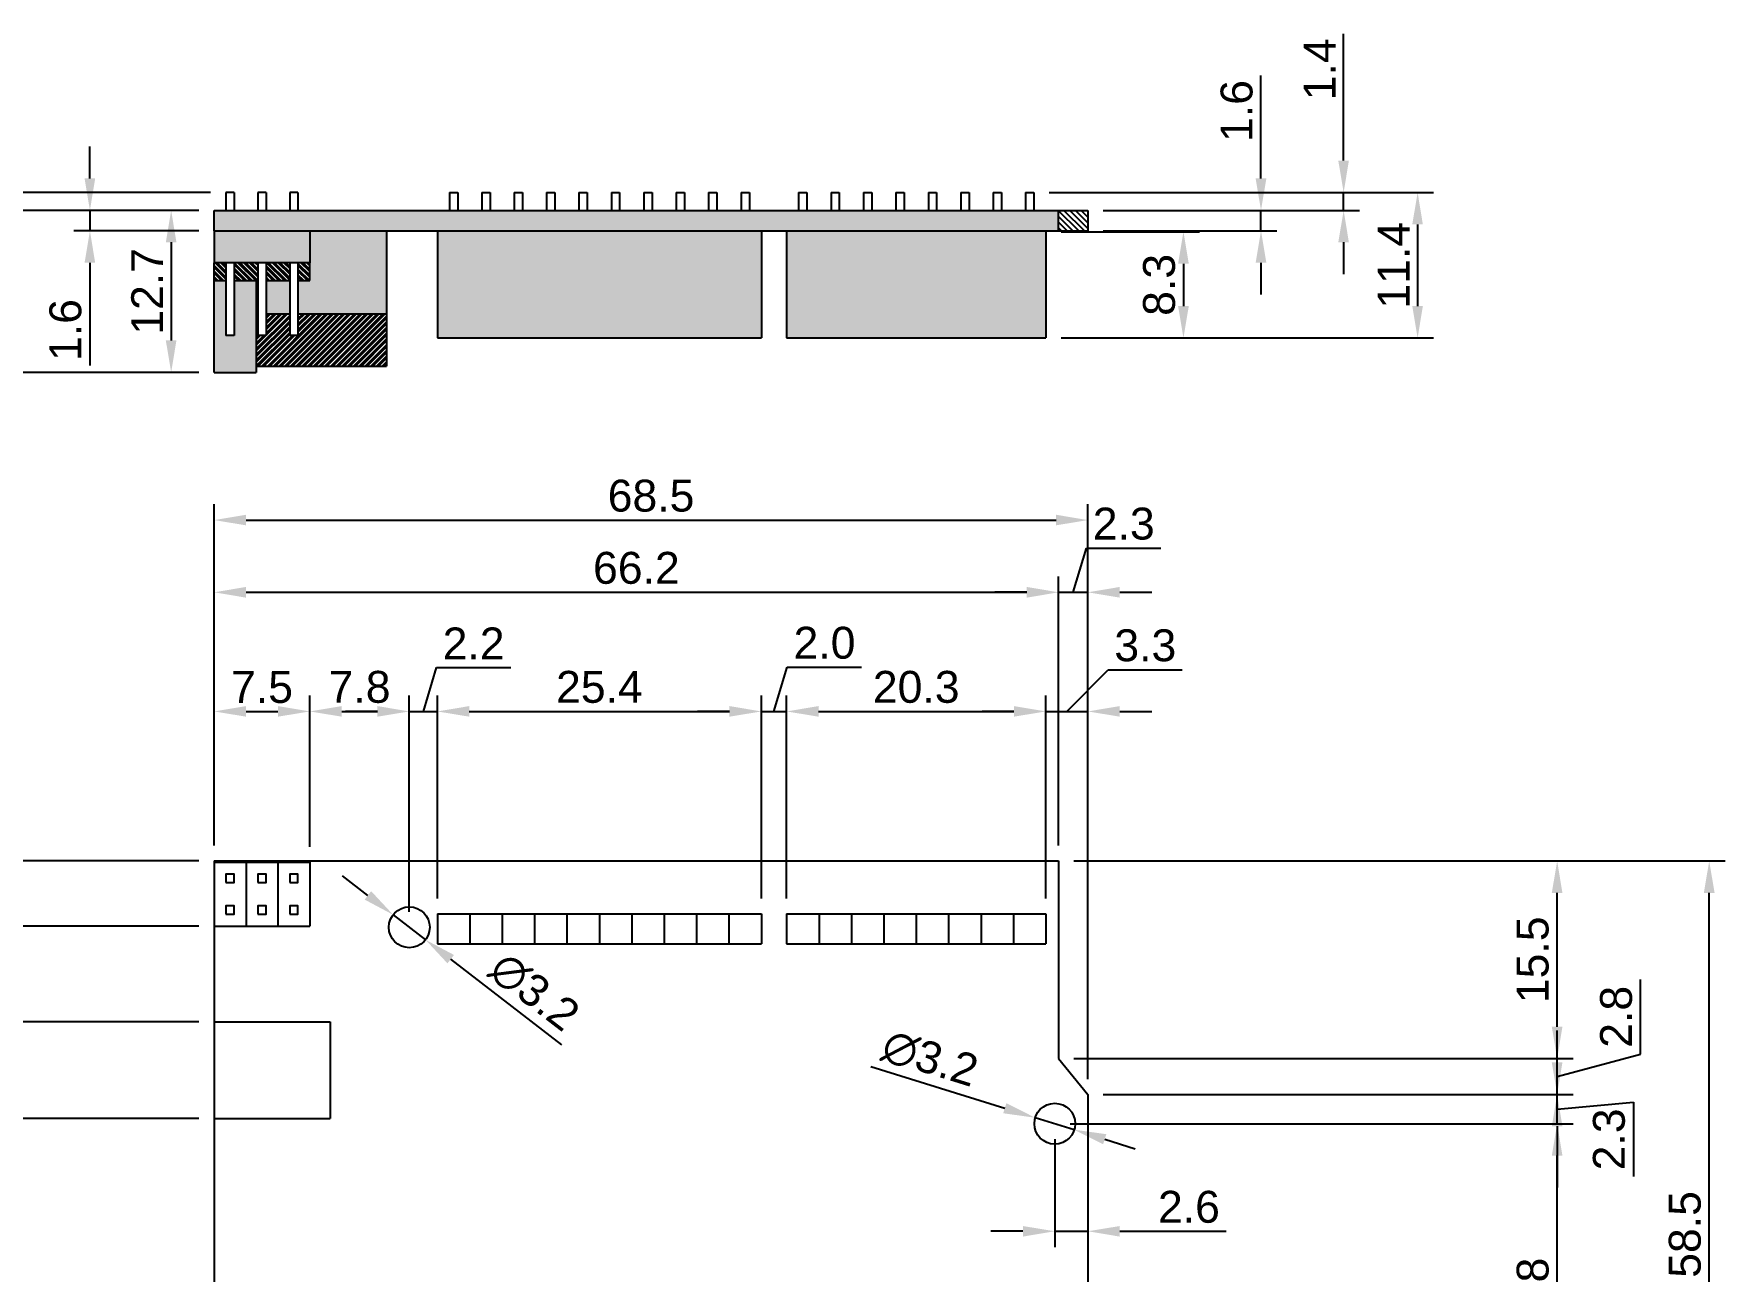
# Model space of a CAD drawing. Header units: millimetres. Extents: x 18 to 218, y 36 to 223.
# Drawn here: x 85.9 to 218.5, y 126.3 to 223.3 of the extents above; entities that cross this region are included whole.
import ezdxf

# ---------------------------------------------------------------- set-up
doc = ezdxf.new("R2010")
doc.units = ezdxf.units.MM
for name, color, linetype in [('board', 5, 'Continuous'), ('connectors', 4, 'Continuous'), ('dim', 252, 'Continuous'), ('headers', 251, 'Continuous'), ('mount_holes', 1, 'Continuous'), ('pins', 9, 'Continuous')]:
    doc.layers.add(name, color=color, linetype=linetype)
doc.styles.get("Standard").update_dxf_attribs({"font": 'arial.ttf'})
doc.dimstyles.new('ISO-25', dxfattribs={"dimtxt": 2.5, "dimasz": 2.5, "dimexe": 1.25, "dimexo": 1.2, "dimtad": 1, "dimdec": 1, "dimzin": 1, "dimdsep": 46, "dimtxsty": 'Standard', "dimcen": 2.5, "dimadec": 0, "dimazin": 0, "dimtfac": 1, "dimtdec": 1, "dimtmove": 0, "dimatfit": 3, "dimfxl": 1, "dimarcsym": 0})

# ---------------------------------------------------------------- blocks, each defined once
blk = doc.blocks.new('*D11')
at = {"layer": 'Defpoints', "color": 0}
for p in [(166.2, 158.5), (217.21, 158.5), (166.2, 100)]:
    blk.add_point(p, dxfattribs=at)
at = {"layer": 'dim', "color": 0, "lineweight": -2}
for p, q in [((167.4, 158.5), (218.46, 158.5)), ((217.21, 102.5), (217.21, 156)), ((167.4, 100), (218.46, 100))]:
    blk.add_line(p, q, dxfattribs=at)
at = {"layer": 'dim', "color": 0}
for points in [[(216.79, 156), (217.63, 156), (217.21, 158.5)], [(216.79, 102.5), (217.63, 102.5), (217.21, 100)]]:
    blk.add_solid(points, dxfattribs=at)
at = {"layer": 'dim', "color": 0, "insert": (215.31, 129.22), "char_height": 2.5, "attachment_point": 5, "rotation": 90}
blk.add_mtext('58.5', dxfattribs=at)
blk = doc.blocks.new('*D15')
at = {"layer": 'Defpoints', "color": 0}
for p in [(165.9, 137.9), (205.29, 137.9), (165.9, 110.1)]:
    blk.add_point(p, dxfattribs=at)
at = {"layer": 'dim', "color": 0, "lineweight": -2}
for p, q in [((167.1, 137.9), (206.54, 137.9)), ((205.29, 112.6), (205.29, 135.4)), ((167.1, 110.1), (206.54, 110.1))]:
    blk.add_line(p, q, dxfattribs=at)
at = {"layer": 'dim', "color": 0}
for points in [[(204.87, 135.4), (205.7, 135.4), (205.29, 137.9)], [(204.87, 112.6), (205.7, 112.6), (205.29, 110.1)]]:
    blk.add_solid(points, dxfattribs=at)
at = {"layer": 'dim', "color": 0, "insert": (203.38, 124), "char_height": 2.5, "attachment_point": 5, "rotation": 90}
blk.add_mtext('27.8', dxfattribs=at)
blk = doc.blocks.new('*D16')
at = {"layer": 'Defpoints', "color": 0}
for p in [(168.5, 140.2), (205.29, 140.2), (165.9, 137.9)]:
    blk.add_point(p, dxfattribs=at)
at = {"layer": 'dim', "color": 0, "lineweight": -2}
for p, q in [((205.29, 142.7), (205.29, 145.2)), ((169.7, 140.2), (206.54, 140.2)), ((205.29, 137.9), (205.29, 140.2)), ((205.29, 137.9), (205.29, 140.2)), ((205.29, 139.05), (211.27, 139.59)), ((211.27, 139.59), (211.27, 133.75)), ((167.1, 137.9), (206.54, 137.9)), ((205.29, 135.4), (205.29, 132.9))]:
    blk.add_line(p, q, dxfattribs=at)
at = {"layer": 'dim', "color": 0}
for points in [[(204.87, 142.7), (205.7, 142.7), (205.29, 140.2)], [(204.87, 135.4), (205.7, 135.4), (205.29, 137.9)]]:
    blk.add_solid(points, dxfattribs=at)
at = {"layer": 'dim', "color": 0, "insert": (209.36, 136.67), "char_height": 2.5, "attachment_point": 5, "rotation": 90}
blk.add_mtext('2.3', dxfattribs=at)
blk = doc.blocks.new('*D17')
at = {"layer": 'Defpoints', "color": 0}
for p in [(166.2, 143), (205.29, 143), (168.5, 140.2)]:
    blk.add_point(p, dxfattribs=at)
at = {"layer": 'dim', "color": 0, "lineweight": -2}
for p, q in [((211.82, 143.35), (211.82, 149.2)), ((205.29, 145.5), (205.29, 148)), ((205.29, 141.6), (211.82, 143.35)), ((167.4, 143), (206.54, 143)), ((205.29, 140.2), (205.29, 143)), ((205.29, 140.2), (205.29, 143)), ((169.7, 140.2), (206.54, 140.2)), ((205.29, 137.7), (205.29, 135.2))]:
    blk.add_line(p, q, dxfattribs=at)
at = {"layer": 'dim', "color": 0}
for points in [[(204.87, 145.5), (205.7, 145.5), (205.29, 143)], [(204.87, 137.7), (205.7, 137.7), (205.29, 140.2)]]:
    blk.add_solid(points, dxfattribs=at)
at = {"layer": 'dim', "color": 0, "insert": (209.92, 146.28), "char_height": 2.5, "attachment_point": 5, "rotation": 90}
blk.add_mtext('2.8', dxfattribs=at)
blk = doc.blocks.new('*D18')
at = {"layer": 'Defpoints', "color": 0}
for p in [(166.2, 158.5), (205.29, 158.5), (166.2, 143)]:
    blk.add_point(p, dxfattribs=at)
at = {"layer": 'dim', "color": 0, "lineweight": -2}
for p, q in [((167.4, 158.5), (206.54, 158.5)), ((205.29, 145.5), (205.29, 156)), ((167.4, 143), (206.54, 143))]:
    blk.add_line(p, q, dxfattribs=at)
at = {"layer": 'dim', "color": 0}
for points in [[(204.87, 156), (205.7, 156), (205.29, 158.5)], [(204.87, 145.5), (205.7, 145.5), (205.29, 143)]]:
    blk.add_solid(points, dxfattribs=at)
at = {"layer": 'dim', "color": 0, "insert": (203.38, 150.75), "char_height": 2.5, "attachment_point": 5, "rotation": 90}
blk.add_mtext('15.5', dxfattribs=at)
blk = doc.blocks.new('*D19')
at = {"layer": 'Defpoints', "color": 0}
for p in [(165.9, 137.9), (168.5, 137.9), (168.5, 129.47)]:
    blk.add_point(p, dxfattribs=at)
at = {"layer": 'dim', "color": 0, "lineweight": -2}
for p, q in [((165.9, 136.7), (165.9, 128.22)), ((168.5, 136.7), (168.5, 128.22)), ((163.4, 129.47), (160.9, 129.47)), ((165.9, 129.47), (168.5, 129.47)), ((171, 129.47), (179.34, 129.47))]:
    blk.add_line(p, q, dxfattribs=at)
at = {"layer": 'dim', "color": 0}
for points in [[(163.4, 129.88), (163.4, 129.05), (165.9, 129.47)], [(171, 129.88), (171, 129.05), (168.5, 129.47)]]:
    blk.add_solid(points, dxfattribs=at)
at = {"layer": 'dim', "color": 0, "insert": (176.42, 131.37), "char_height": 2.5, "attachment_point": 5}
blk.add_mtext('2.6', dxfattribs=at)
blk = doc.blocks.new('*D20')
at = {"layer": 'Defpoints', "color": 0}
for p in [(164.37, 138.37), (167.43, 137.43)]:
    blk.add_point(p, dxfattribs=at)
at = {"layer": 'dim', "color": 0, "lineweight": -2}
for p, q in [((151.48, 142.38), (161.98, 139.12)), ((167.43, 137.43), (164.37, 138.37)), ((169.82, 136.68), (172.2, 135.94))]:
    blk.add_line(p, q, dxfattribs=at)
at = {"layer": 'dim', "color": 0}
for points in [[(162.11, 139.51), (161.86, 138.72), (164.37, 138.37)], [(169.94, 137.08), (169.69, 136.29), (167.43, 137.43)]]:
    blk.add_solid(points, dxfattribs=at)
at = {"layer": 'dim', "color": 0, "insert": (156.12, 143), "char_height": 2.5, "attachment_point": 5, "rotation": 342.7464}
blk.add_mtext('∅3.2', dxfattribs=at)
blk = doc.blocks.new('*D22')
at = {"layer": 'Defpoints', "color": 0}
for p in [(114.03, 154.28), (116.57, 152.32)]:
    blk.add_point(p, dxfattribs=at)
at = {"layer": 'dim', "color": 0, "lineweight": -2}
for p, q in [((112.05, 155.8), (110.07, 157.33)), ((114.03, 154.28), (116.57, 152.32)), ((127.26, 144.09), (118.55, 150.8))]:
    blk.add_line(p, q, dxfattribs=at)
at = {"layer": 'dim', "color": 0}
for points in [[(112.31, 156.13), (111.8, 155.47), (114.03, 154.28)], [(118.8, 151.13), (118.29, 150.47), (116.57, 152.32)]]:
    blk.add_solid(points, dxfattribs=at)
at = {"layer": 'dim', "color": 0, "insert": (125.1, 148.24), "char_height": 2.5, "attachment_point": 5, "rotation": 322.3913}
blk.add_mtext('∅3.2', dxfattribs=at)
blk = doc.blocks.new('*D23')
at = {"layer": 'Defpoints', "color": 0}
for p in [(168.5, 185.22), (100, 158.5), (168.5, 140.2)]:
    blk.add_point(p, dxfattribs=at)
at = {"layer": 'dim', "color": 0, "lineweight": -2}
for p, q in [((100, 159.7), (100, 186.47)), ((168.5, 141.4), (168.5, 186.47)), ((102.5, 185.22), (166, 185.22))]:
    blk.add_line(p, q, dxfattribs=at)
at = {"layer": 'dim', "color": 0}
for points in [[(102.5, 185.64), (102.5, 184.81), (100, 185.22)], [(166, 185.64), (166, 184.81), (168.5, 185.22)]]:
    blk.add_solid(points, dxfattribs=at)
at = {"layer": 'dim', "color": 0, "insert": (134.25, 187.12), "char_height": 2.5, "attachment_point": 5}
blk.add_mtext('68.5', dxfattribs=at)
blk = doc.blocks.new('*D24')
at = {"layer": 'Defpoints', "color": 0}
for p in [(166.2, 179.56), (100, 158.5), (166.2, 158.5)]:
    blk.add_point(p, dxfattribs=at)
at = {"layer": 'dim', "color": 0, "lineweight": -2}
for p, q in [((100, 159.7), (100, 180.81)), ((166.2, 159.7), (166.2, 180.81)), ((102.5, 179.56), (163.7, 179.56))]:
    blk.add_line(p, q, dxfattribs=at)
at = {"layer": 'dim', "color": 0}
for points in [[(102.5, 179.98), (102.5, 179.14), (100, 179.56)], [(163.7, 179.98), (163.7, 179.14), (166.2, 179.56)]]:
    blk.add_solid(points, dxfattribs=at)
at = {"layer": 'dim', "color": 0, "insert": (133.1, 181.46), "char_height": 2.5, "attachment_point": 5}
blk.add_mtext('66.2', dxfattribs=at)
blk = doc.blocks.new('*D25')
at = {"layer": 'Defpoints', "color": 0}
for p in [(168.5, 179.56), (166.2, 158.5), (168.5, 140.2)]:
    blk.add_point(p, dxfattribs=at)
at = {"layer": 'dim', "color": 0, "lineweight": -2}
for p, q in [((167.35, 179.56), (168.39, 183.02)), ((168.39, 183.02), (174.23, 183.02)), ((166.2, 159.7), (166.2, 180.81)), ((168.5, 141.4), (168.5, 180.81)), ((163.7, 179.56), (161.2, 179.56)), ((166.2, 179.56), (168.5, 179.56)), ((166.2, 179.56), (168.5, 179.56)), ((171, 179.56), (173.5, 179.56))]:
    blk.add_line(p, q, dxfattribs=at)
at = {"layer": 'dim', "color": 0}
for points in [[(163.7, 179.98), (163.7, 179.14), (166.2, 179.56)], [(171, 179.98), (171, 179.14), (168.5, 179.56)]]:
    blk.add_solid(points, dxfattribs=at)
at = {"layer": 'dim', "color": 0, "insert": (171.31, 184.93), "char_height": 2.5, "attachment_point": 5}
blk.add_mtext('2.3', dxfattribs=at)
blk = doc.blocks.new('*D26')
at = {"layer": 'Defpoints', "color": 0}
for p in [(107.5, 170.22), (100, 158.5), (107.5, 158.4)]:
    blk.add_point(p, dxfattribs=at)
at = {"layer": 'dim', "color": 0, "lineweight": -2}
for p, q in [((100, 159.7), (100, 171.47)), ((107.5, 159.6), (107.5, 171.47)), ((102.5, 170.22), (105, 170.22))]:
    blk.add_line(p, q, dxfattribs=at)
at = {"layer": 'dim', "color": 0}
for points in [[(102.5, 170.64), (102.5, 169.81), (100, 170.22)], [(105, 170.64), (105, 169.81), (107.5, 170.22)]]:
    blk.add_solid(points, dxfattribs=at)
at = {"layer": 'dim', "color": 0, "insert": (103.75, 172.12), "char_height": 2.5, "attachment_point": 5}
blk.add_mtext('7.5', dxfattribs=at)
blk = doc.blocks.new('*D27')
at = {"layer": 'Defpoints', "color": 0}
for p in [(115.3, 170.22), (107.5, 158.4), (115.3, 153.3)]:
    blk.add_point(p, dxfattribs=at)
at = {"layer": 'dim', "color": 0, "lineweight": -2}
for p, q in [((107.5, 159.6), (107.5, 171.47)), ((115.3, 154.5), (115.3, 171.47)), ((110, 170.22), (112.8, 170.22))]:
    blk.add_line(p, q, dxfattribs=at)
at = {"layer": 'dim', "color": 0}
for points in [[(110, 170.64), (110, 169.81), (107.5, 170.22)], [(112.8, 170.64), (112.8, 169.81), (115.3, 170.22)]]:
    blk.add_solid(points, dxfattribs=at)
at = {"layer": 'dim', "color": 0, "insert": (111.4, 172.13), "char_height": 2.5, "attachment_point": 5}
blk.add_mtext('7.8', dxfattribs=at)
blk = doc.blocks.new('*D28')
at = {"layer": 'Defpoints', "color": 0}
for p in [(117.5, 170.22), (117.5, 154.35), (115.3, 153.3)]:
    blk.add_point(p, dxfattribs=at)
at = {"layer": 'dim', "color": 0, "lineweight": -2}
for p, q in [((116.4, 170.22), (117.43, 173.67)), ((117.43, 173.67), (123.25, 173.67)), ((115.3, 154.5), (115.3, 171.47)), ((117.5, 155.55), (117.5, 171.47)), ((112.8, 170.22), (110.3, 170.22)), ((115.3, 170.22), (117.5, 170.22)), ((115.3, 170.22), (117.5, 170.22)), ((120, 170.22), (122.5, 170.22))]:
    blk.add_line(p, q, dxfattribs=at)
at = {"layer": 'dim', "color": 0}
for points in [[(112.8, 170.64), (112.8, 169.81), (115.3, 170.22)], [(120, 170.64), (120, 169.81), (117.5, 170.22)]]:
    blk.add_solid(points, dxfattribs=at)
at = {"layer": 'dim', "color": 0, "insert": (120.34, 175.55), "char_height": 2.5, "attachment_point": 5}
blk.add_mtext('2.2', dxfattribs=at)
blk = doc.blocks.new('*D29')
at = {"layer": 'Defpoints', "color": 0}
for p in [(142.9, 170.22), (117.5, 154.35), (142.9, 154.35)]:
    blk.add_point(p, dxfattribs=at)
at = {"layer": 'dim', "color": 0, "lineweight": -2}
for p, q in [((117.5, 155.55), (117.5, 171.47)), ((142.9, 155.55), (142.9, 171.47)), ((120, 170.22), (140.4, 170.22))]:
    blk.add_line(p, q, dxfattribs=at)
at = {"layer": 'dim', "color": 0}
for points in [[(120, 170.64), (120, 169.81), (117.5, 170.22)], [(140.4, 170.64), (140.4, 169.81), (142.9, 170.22)]]:
    blk.add_solid(points, dxfattribs=at)
at = {"layer": 'dim', "color": 0, "insert": (130.2, 172.13), "char_height": 2.5, "attachment_point": 5}
blk.add_mtext('25.4', dxfattribs=at)
blk = doc.blocks.new('*D30')
at = {"layer": 'Defpoints', "color": 0}
for p in [(144.88, 170.22), (142.9, 154.35), (144.88, 154.35)]:
    blk.add_point(p, dxfattribs=at)
at = {"layer": 'dim', "color": 0, "lineweight": -2}
for p, q in [((143.89, 170.22), (144.93, 173.69)), ((144.93, 173.69), (150.76, 173.69)), ((142.9, 155.55), (142.9, 171.47)), ((144.88, 155.55), (144.88, 171.47)), ((140.4, 170.22), (137.9, 170.22)), ((142.9, 170.22), (144.88, 170.22)), ((142.9, 170.22), (144.88, 170.22)), ((147.38, 170.22), (149.88, 170.22))]:
    blk.add_line(p, q, dxfattribs=at)
at = {"layer": 'dim', "color": 0}
for points in [[(140.4, 170.64), (140.4, 169.81), (142.9, 170.22)], [(147.38, 170.64), (147.38, 169.81), (144.88, 170.22)]]:
    blk.add_solid(points, dxfattribs=at)
at = {"layer": 'dim', "color": 0, "insert": (147.85, 175.59), "char_height": 2.5, "attachment_point": 5}
blk.add_mtext('2.0', dxfattribs=at)
blk = doc.blocks.new('*D31')
at = {"layer": 'Defpoints', "color": 0}
for p in [(165.2, 170.22), (144.88, 154.35), (165.2, 154.35)]:
    blk.add_point(p, dxfattribs=at)
at = {"layer": 'dim', "color": 0, "lineweight": -2}
for p, q in [((144.88, 155.55), (144.88, 171.47)), ((165.2, 155.55), (165.2, 171.47)), ((147.38, 170.22), (162.7, 170.22))]:
    blk.add_line(p, q, dxfattribs=at)
at = {"layer": 'dim', "color": 0}
for points in [[(147.38, 170.64), (147.38, 169.81), (144.88, 170.22)], [(162.7, 170.64), (162.7, 169.81), (165.2, 170.22)]]:
    blk.add_solid(points, dxfattribs=at)
at = {"layer": 'dim', "color": 0, "insert": (155.04, 172.13), "char_height": 2.5, "attachment_point": 5}
blk.add_mtext('20.3', dxfattribs=at)
blk = doc.blocks.new('*D32')
at = {"layer": 'Defpoints', "color": 0}
for p in [(168.5, 170.22), (165.2, 154.35), (168.5, 140.2)]:
    blk.add_point(p, dxfattribs=at)
at = {"layer": 'dim', "color": 0, "lineweight": -2}
for p, q in [((166.85, 170.22), (170.1, 173.49)), ((170.1, 173.49), (175.9, 173.49)), ((165.2, 155.55), (165.2, 171.47)), ((168.5, 141.4), (168.5, 171.47)), ((162.7, 170.22), (160.2, 170.22)), ((165.2, 170.22), (168.5, 170.22)), ((165.2, 170.22), (168.5, 170.22)), ((171, 170.22), (173.5, 170.22))]:
    blk.add_line(p, q, dxfattribs=at)
at = {"layer": 'dim', "color": 0}
for points in [[(162.7, 170.64), (162.7, 169.81), (165.2, 170.22)], [(171, 170.64), (171, 169.81), (168.5, 170.22)]]:
    blk.add_solid(points, dxfattribs=at)
at = {"layer": 'dim', "color": 0, "insert": (173, 175.39), "char_height": 2.5, "attachment_point": 5}
blk.add_mtext('3.3', dxfattribs=at)
blk = doc.blocks.new('*D42')
at = {"layer": 'Defpoints', "color": 0}
for p in [(100, 158.5), (71.96, 100), (100, 100)]:
    blk.add_point(p, dxfattribs=at)
at = {"layer": 'dim', "color": 0, "lineweight": -2}
for p, q in [((98.8, 158.5), (70.71, 158.5)), ((71.96, 156), (71.96, 102.5)), ((98.8, 100), (70.71, 100))]:
    blk.add_line(p, q, dxfattribs=at)
at = {"layer": 'dim', "color": 0}
for points in [[(71.54, 156), (72.37, 156), (71.96, 158.5)], [(71.54, 102.5), (72.37, 102.5), (71.96, 100)]]:
    blk.add_solid(points, dxfattribs=at)
at = {"layer": 'dim', "color": 0, "insert": (70.05, 129.25), "char_height": 2.5, "attachment_point": 5, "rotation": 90}
blk.add_mtext('58.5', dxfattribs=at)
blk = doc.blocks.new('*D45')
at = {"layer": 'Defpoints', "color": 0}
for p in [(84.02, 138.3), (100, 138.3), (100, 113.7)]:
    blk.add_point(p, dxfattribs=at)
at = {"layer": 'dim', "color": 0, "lineweight": -2}
for p, q in [((98.8, 138.3), (82.77, 138.3)), ((84.02, 116.2), (84.02, 135.8)), ((98.8, 113.7), (82.77, 113.7))]:
    blk.add_line(p, q, dxfattribs=at)
at = {"layer": 'dim', "color": 0}
for points in [[(83.6, 135.8), (84.43, 135.8), (84.02, 138.3)], [(83.6, 116.2), (84.43, 116.2), (84.02, 113.7)]]:
    blk.add_solid(points, dxfattribs=at)
at = {"layer": 'dim', "color": 0, "insert": (82.12, 126), "char_height": 2.5, "attachment_point": 5, "rotation": 90}
blk.add_mtext('24.6', dxfattribs=at)
blk = doc.blocks.new('*D46')
at = {"layer": 'Defpoints', "color": 0}
for p in [(84.02, 145.9), (100, 145.9), (100, 138.3)]:
    blk.add_point(p, dxfattribs=at)
at = {"layer": 'dim', "color": 0, "lineweight": -2}
for p, q in [((98.8, 145.9), (82.77, 145.9)), ((84.02, 140.8), (84.02, 143.4)), ((98.8, 138.3), (82.77, 138.3))]:
    blk.add_line(p, q, dxfattribs=at)
at = {"layer": 'dim', "color": 0}
for points in [[(83.6, 143.4), (84.43, 143.4), (84.02, 145.9)], [(83.6, 140.8), (84.43, 140.8), (84.02, 138.3)]]:
    blk.add_solid(points, dxfattribs=at)
at = {"layer": 'dim', "color": 0, "insert": (82.12, 142.1), "char_height": 2.5, "attachment_point": 5, "rotation": 90}
blk.add_mtext('7.6', dxfattribs=at)
blk = doc.blocks.new('*D47')
at = {"layer": 'Defpoints', "color": 0}
for p in [(84.02, 153.4), (100, 153.4), (100, 145.9)]:
    blk.add_point(p, dxfattribs=at)
at = {"layer": 'dim', "color": 0, "lineweight": -2}
for p, q in [((98.8, 153.4), (82.77, 153.4)), ((84.02, 148.4), (84.02, 150.9)), ((98.8, 145.9), (82.77, 145.9))]:
    blk.add_line(p, q, dxfattribs=at)
at = {"layer": 'dim', "color": 0}
for points in [[(83.6, 150.9), (84.43, 150.9), (84.02, 153.4)], [(83.6, 148.4), (84.43, 148.4), (84.02, 145.9)]]:
    blk.add_solid(points, dxfattribs=at)
at = {"layer": 'dim', "color": 0, "insert": (82.12, 149.65), "char_height": 2.5, "attachment_point": 5, "rotation": 90}
blk.add_mtext('7.5', dxfattribs=at)
blk = doc.blocks.new('*D48')
at = {"layer": 'Defpoints', "color": 0}
for p in [(84.02, 158.5), (100, 158.5), (100, 153.4)]:
    blk.add_point(p, dxfattribs=at)
at = {"layer": 'dim', "color": 0, "lineweight": -2}
for p, q in [((80.5, 160.53), (80.5, 165.85)), ((84.02, 161), (84.02, 163.5)), ((84.02, 155.95), (80.5, 160.53)), ((98.8, 158.5), (82.77, 158.5)), ((84.02, 153.4), (84.02, 158.5)), ((84.02, 153.4), (84.02, 158.5)), ((98.8, 153.4), (82.77, 153.4)), ((84.02, 150.9), (84.02, 148.4))]:
    blk.add_line(p, q, dxfattribs=at)
at = {"layer": 'dim', "color": 0}
for points in [[(83.6, 161), (84.43, 161), (84.02, 158.5)], [(83.6, 150.9), (84.43, 150.9), (84.02, 153.4)]]:
    blk.add_solid(points, dxfattribs=at)
at = {"layer": 'dim', "color": 0, "insert": (78.6, 163.19), "char_height": 2.5, "attachment_point": 5, "rotation": 90}
blk.add_mtext('5.1', dxfattribs=at)
blk = doc.blocks.new('*D49')
at = {"layer": 'Defpoints', "color": 0}
for p in [(100.92, 210.9), (78.16, 196.8), (100, 196.8)]:
    blk.add_point(p, dxfattribs=at)
at = {"layer": 'dim', "color": 0, "lineweight": -2}
for p, q in [((99.72, 210.9), (76.91, 210.9)), ((78.16, 208.4), (78.16, 199.3)), ((98.8, 196.8), (76.91, 196.8))]:
    blk.add_line(p, q, dxfattribs=at)
at = {"layer": 'dim', "color": 0}
for points in [[(77.74, 208.4), (78.58, 208.4), (78.16, 210.9)], [(77.74, 199.3), (78.58, 199.3), (78.16, 196.8)]]:
    blk.add_solid(points, dxfattribs=at)
at = {"layer": 'dim', "color": 0, "insert": (76.28, 203.85), "char_height": 2.5, "attachment_point": 5, "rotation": 90}
blk.add_mtext('14.1', dxfattribs=at)
blk = doc.blocks.new('*D50')
at = {"layer": 'Defpoints', "color": 0}
for p in [(164.25, 210.9), (165.2, 199.5), (194.35, 199.5)]:
    blk.add_point(p, dxfattribs=at)
at = {"layer": 'dim', "color": 0, "lineweight": -2}
for p, q in [((165.46, 210.9), (195.6, 210.9)), ((194.35, 208.4), (194.35, 202)), ((166.4, 199.5), (195.6, 199.5))]:
    blk.add_line(p, q, dxfattribs=at)
at = {"layer": 'dim', "color": 0}
for points in [[(193.93, 208.4), (194.76, 208.4), (194.35, 210.9)], [(193.93, 202), (194.76, 202), (194.35, 199.5)]]:
    blk.add_solid(points, dxfattribs=at)
at = {"layer": 'dim', "color": 0, "insert": (192.47, 205.2), "char_height": 2.5, "attachment_point": 5, "rotation": 90}
blk.add_mtext('11.4', dxfattribs=at)
blk = doc.blocks.new('*D51')
at = {"layer": 'Defpoints', "color": 0}
for p in [(164.25, 210.9), (168.5, 209.5), (188.55, 209.5)]:
    blk.add_point(p, dxfattribs=at)
at = {"layer": 'dim', "color": 0, "lineweight": -2}
for p, q in [((188.55, 213.4), (188.55, 223.34)), ((165.46, 210.9), (189.8, 210.9)), ((188.55, 209.5), (188.55, 210.9)), ((169.7, 209.5), (189.8, 209.5)), ((188.55, 207), (188.55, 204.5))]:
    blk.add_line(p, q, dxfattribs=at)
at = {"layer": 'dim', "color": 0}
for points in [[(188.13, 213.4), (188.96, 213.4), (188.55, 210.9)], [(188.13, 207), (188.96, 207), (188.55, 209.5)]]:
    blk.add_solid(points, dxfattribs=at)
at = {"layer": 'dim', "color": 0, "insert": (186.67, 220.56), "char_height": 2.5, "attachment_point": 5, "rotation": 90}
blk.add_mtext('1.4', dxfattribs=at)
blk = doc.blocks.new('*D52')
at = {"layer": 'Defpoints', "color": 0}
for p in [(168.5, 209.5), (168.5, 207.9), (182.07, 207.9)]:
    blk.add_point(p, dxfattribs=at)
at = {"layer": 'dim', "color": 0, "lineweight": -2}
for p, q in [((182.07, 212), (182.07, 220.07)), ((169.7, 209.5), (183.32, 209.5)), ((182.07, 207.9), (182.07, 209.5)), ((169.7, 207.9), (183.32, 207.9)), ((182.07, 205.4), (182.07, 202.9))]:
    blk.add_line(p, q, dxfattribs=at)
at = {"layer": 'dim', "color": 0}
for points in [[(181.65, 212), (182.49, 212), (182.07, 209.5)], [(181.65, 205.4), (182.49, 205.4), (182.07, 207.9)]]:
    blk.add_solid(points, dxfattribs=at)
at = {"layer": 'dim', "color": 0, "insert": (180.17, 217.29), "char_height": 2.5, "attachment_point": 5, "rotation": 90}
blk.add_mtext('1.6', dxfattribs=at)
blk = doc.blocks.new('*D53')
at = {"layer": 'Defpoints', "color": 0}
for p in [(165.2, 207.82), (165.2, 199.5), (175.99, 199.5)]:
    blk.add_point(p, dxfattribs=at)
at = {"layer": 'dim', "color": 0, "lineweight": -2}
for p, q in [((166.4, 207.82), (177.24, 207.82)), ((175.99, 205.32), (175.99, 202)), ((166.4, 199.5), (177.24, 199.5))]:
    blk.add_line(p, q, dxfattribs=at)
at = {"layer": 'dim', "color": 0}
for points in [[(175.57, 205.32), (176.41, 205.32), (175.99, 207.82)], [(175.57, 202), (176.41, 202), (175.99, 199.5)]]:
    blk.add_solid(points, dxfattribs=at)
at = {"layer": 'dim', "color": 0, "insert": (174.09, 203.66), "char_height": 2.5, "attachment_point": 5, "rotation": 90}
blk.add_mtext('8.3', dxfattribs=at)
blk = doc.blocks.new('*D54')
at = {"layer": 'Defpoints', "color": 0}
for p in [(100.92, 210.9), (84.21, 209.5), (100, 209.5)]:
    blk.add_point(p, dxfattribs=at)
at = {"layer": 'dim', "color": 0, "lineweight": -2}
for p, q in [((84.21, 213.4), (84.21, 215.9)), ((99.72, 210.9), (82.96, 210.9)), ((84.21, 210.9), (84.21, 209.5)), ((98.8, 209.5), (82.96, 209.5)), ((84.21, 207), (84.21, 198.95))]:
    blk.add_line(p, q, dxfattribs=at)
at = {"layer": 'dim', "color": 0}
for points in [[(83.79, 213.4), (84.62, 213.4), (84.21, 210.9)], [(83.79, 207), (84.62, 207), (84.21, 209.5)]]:
    blk.add_solid(points, dxfattribs=at)
at = {"layer": 'dim', "color": 0, "insert": (82.33, 201.73), "char_height": 2.5, "attachment_point": 5, "rotation": 90}
blk.add_mtext('1.4', dxfattribs=at)
blk = doc.blocks.new('*D55')
at = {"layer": 'Defpoints', "color": 0}
for p in [(100, 209.5), (90.26, 207.9), (100, 207.9)]:
    blk.add_point(p, dxfattribs=at)
at = {"layer": 'dim', "color": 0, "lineweight": -2}
for p, q in [((90.26, 212), (90.26, 214.5)), ((98.8, 209.5), (89.01, 209.5)), ((90.26, 209.5), (90.26, 207.9)), ((98.8, 207.9), (89.01, 207.9)), ((90.26, 205.4), (90.26, 197.34))]:
    blk.add_line(p, q, dxfattribs=at)
at = {"layer": 'dim', "color": 0}
for points in [[(89.84, 212), (90.67, 212), (90.26, 209.5)], [(89.84, 205.4), (90.67, 205.4), (90.26, 207.9)]]:
    blk.add_solid(points, dxfattribs=at)
at = {"layer": 'dim', "color": 0, "insert": (88.35, 200.12), "char_height": 2.5, "attachment_point": 5, "rotation": 90}
blk.add_mtext('1.6', dxfattribs=at)
blk = doc.blocks.new('*D56')
at = {"layer": 'Defpoints', "color": 0}
for p in [(100, 209.5), (96.63, 196.8), (100, 196.8)]:
    blk.add_point(p, dxfattribs=at)
at = {"layer": 'dim', "color": 0, "lineweight": -2}
for p, q in [((98.8, 209.5), (95.38, 209.5)), ((96.63, 207), (96.63, 199.3)), ((98.8, 196.8), (95.38, 196.8))]:
    blk.add_line(p, q, dxfattribs=at)
at = {"layer": 'dim', "color": 0}
for points in [[(96.21, 207), (97.04, 207), (96.63, 209.5)], [(96.21, 199.3), (97.04, 199.3), (96.63, 196.8)]]:
    blk.add_solid(points, dxfattribs=at)
at = {"layer": 'dim', "color": 0, "insert": (94.75, 203.15), "char_height": 2.5, "attachment_point": 5, "rotation": 90}
blk.add_mtext('12.7', dxfattribs=at)

msp = doc.modelspace()

# ---------------------------------------------------------------- hatches: boundary and pattern name
at = {"layer": 'board'}
msp.add_hatch(color=256, dxfattribs=at).paths.add_polyline_path([(166.2, 207.9), (166.2, 209.5), (100, 209.5), (100, 207.9)])
h = msp.add_hatch(dxfattribs=at)
h.set_pattern_fill('ANSI31', color=256, scale=0.1, style=0)
h.set_pattern_definition([(315, (0, 408.00458), (-0.2245064, -0.2245064), [])])
h.paths.add_polyline_path([(166.2, 209.5), (166.2, 207.9), (168.5, 207.9), (168.5, 209.5)])
at = {"layer": 'connectors'}
h = msp.add_hatch(color=256, dxfattribs=at)
h.paths.add_polyline_path([(103.42, 201.4), (103.3, 201.4), (103.3, 204), (103.42, 204)])
h.paths.add_polyline_path([(105.92, 201.4), (104.07, 201.4), (104.07, 204), (105.92, 204)])
h.paths.add_polyline_path([(113.5, 201.4), (106.57, 201.4), (106.57, 204), (107.5, 204), (107.5, 205.4), (107.5, 207.9), (113.5, 207.9)])
h = msp.add_hatch(dxfattribs=at)
h.set_pattern_fill('STEEL', color=256, scale=0.1, style=0)
h.set_pattern_definition([(315, (0, 408.00458), (-0.2245064, -0.2245064), []), (315, (0, 407.84583), (-0.2245064, -0.2245064), [])])
h.paths.add_polyline_path([(100.92, 205.4), (100, 205.4), (100, 204), (100.92, 204)])
h.paths.add_polyline_path([(101.57, 205.4), (101.57, 204), (103.42, 204), (103.42, 205.4)])
h.paths.add_polyline_path([(104.07, 205.4), (104.07, 204), (105.92, 204), (105.92, 205.4)])
h.paths.add_polyline_path([(107.5, 205.4), (106.57, 205.4), (106.57, 204), (107.5, 204)])
msp.add_hatch(color=256, dxfattribs=at).paths.add_polyline_path([(103.3, 204), (101.57, 204), (101.57, 199.7), (100.92, 199.7), (100.92, 204), (100, 204), (100, 196.8), (103.3, 196.8)])
h = msp.add_hatch(dxfattribs=at)
h.set_pattern_fill('STEEL', color=256, scale=0.1, style=0)
h.set_pattern_definition([(45, (0, 0), (-0.2245064, 0.2245064), []), (45, (0, 0.15875), (-0.2245064, 0.2245064), [])])
h.paths.add_polyline_path([(113.5, 201.4), (106.57, 201.4), (106.57, 199.7), (105.92, 199.7), (105.92, 201.4), (104.07, 201.4), (104.07, 199.7), (103.42, 199.7), (103.42, 201.4), (103.3, 201.4), (103.3, 197.3), (113.5, 197.3)])
at = {"layer": 'headers'}
h = msp.add_hatch(color=256, dxfattribs=at)
h.paths.add_polyline_path([(142.9, 199.5), (142.9, 207.9), (117.5, 207.9), (117.5, 199.5)])
h.paths.add_polyline_path([(165.2, 199.5), (165.2, 207.9), (144.88, 207.9), (144.88, 199.5)])
at = {"layer": 'pins'}
msp.add_hatch(color=256, dxfattribs=at).paths.add_polyline_path([(107.5, 205.4), (107.5, 207.9), (100, 207.9), (100, 205.4)])

# ---------------------------------------------------------------- linework, layer by layer
at = {"layer": 'board'}
for p, q in [((100, 209.5), (166.2, 209.5)), ((100, 207.9), (100, 209.5)), ((166.2, 207.9), (166.2, 209.5)), ((166.2, 209.5), (168.5, 209.5)), ((168.5, 209.5), (168.5, 207.9)), ((100, 207.9), (166.2, 207.9)), ((166.2, 207.9), (168.5, 207.9)), ((100, 158.5), (100, 100)), ((100, 158.5), (166.2, 158.5)), ((166.2, 158.5), (166.2, 143)), ((166.2, 143), (168.5, 140.2)), ((168.5, 140.2), (168.5, 108))]:
    msp.add_line(p, q, dxfattribs=at)
at = {"layer": 'connectors'}
for p, q in [((113.5, 207.9), (113.5, 197.3)), ((100, 204), (100, 205.4)), ((107.5, 204), (107.5, 205.4)), ((100, 204), (100.92, 204)), ((100, 196.8), (100, 204)), ((101.57, 204), (103.42, 204)), ((103.3, 204), (103.3, 196.8)), ((104.07, 204), (105.92, 204)), ((106.57, 204), (107.5, 204)), ((103.3, 201.4), (103.42, 201.4)), ((104.07, 201.4), (105.92, 201.4)), ((106.57, 201.4), (113.5, 201.4)), ((100, 196.8), (103.3, 196.8)), ((103.3, 197.3), (113.5, 197.3)), ((100, 145.9), (109.1, 145.9)), ((100, 145.9), (100, 138.3)), ((109.1, 145.9), (109.1, 138.3)), ((100, 138.3), (109.1, 138.3))]:
    msp.add_line(p, q, dxfattribs=at)
at = {"layer": 'headers'}
for p, q in [((117.5, 207.9), (117.5, 199.5)), ((142.9, 207.9), (142.9, 199.5)), ((144.88, 207.9), (144.88, 199.5)), ((165.2, 207.9), (165.2, 199.5)), ((117.5, 199.5), (142.9, 199.5)), ((144.88, 199.5), (165.2, 199.5)), ((117.5, 154.35), (142.9, 154.35)), ((117.5, 154.35), (117.5, 152)), ((120.04, 154.35), (120.04, 152)), ((122.58, 154.35), (122.58, 152)), ((125.12, 154.35), (125.12, 152)), ((127.66, 154.35), (127.66, 152)), ((130.2, 154.35), (130.2, 152)), ((132.74, 154.35), (132.74, 152)), ((135.28, 154.35), (135.28, 152)), ((137.82, 154.35), (137.82, 152)), ((140.36, 154.35), (140.36, 152)), ((142.9, 154.35), (142.9, 152)), ((144.88, 154.35), (165.2, 154.35)), ((144.88, 154.35), (144.88, 152)), ((147.42, 154.35), (147.42, 152)), ((149.96, 154.35), (149.96, 152)), ((152.5, 154.35), (152.5, 152)), ((155.04, 154.35), (155.04, 152)), ((157.58, 154.35), (157.58, 152)), ((160.12, 154.35), (160.12, 152)), ((162.66, 154.35), (162.66, 152)), ((162.66, 154.35), (162.66, 152)), ((165.2, 154.35), (165.2, 152)), ((117.5, 152), (142.9, 152)), ((144.88, 152), (165.2, 152))]:
    msp.add_line(p, q, dxfattribs=at)
at = {"layer": 'mount_holes'}
for centre in [(115.3, 153.3), (165.9, 137.9)]:
    msp.add_circle(centre, 1.6, dxfattribs=at)
at = {"layer": 'pins'}
for p, q in [((100.92, 210.9), (100.92, 209.5)), ((101.57, 210.9), (100.92, 210.9)), ((101.57, 210.9), (101.57, 209.5)), ((103.42, 210.9), (103.42, 209.5)), ((104.07, 210.9), (103.42, 210.9)), ((104.07, 210.9), (104.07, 209.5)), ((105.92, 210.9), (105.92, 209.5)), ((106.57, 210.9), (105.92, 210.9)), ((106.57, 210.9), (106.57, 209.5)), ((118.44, 210.9), (119.09, 210.9)), ((118.44, 210.9), (118.44, 209.5)), ((119.09, 210.9), (119.09, 209.5)), ((120.98, 210.9), (121.64, 210.9)), ((120.98, 210.9), (120.98, 209.5)), ((121.64, 210.9), (121.64, 209.5)), ((123.53, 210.9), (124.17, 210.9)), ((123.53, 210.9), (123.53, 209.5)), ((124.17, 210.9), (124.17, 209.5)), ((126.06, 210.9), (126.72, 210.9)), ((126.06, 210.9), (126.06, 209.5)), ((126.72, 210.9), (126.72, 209.5)), ((128.6, 210.9), (129.25, 210.9)), ((128.6, 210.9), (128.6, 209.5)), ((129.25, 210.9), (129.25, 209.5)), ((131.15, 210.9), (131.79, 210.9)), ((131.15, 210.9), (131.15, 209.5)), ((131.79, 210.9), (131.79, 209.5)), ((133.69, 210.9), (134.34, 210.9)), ((133.69, 210.9), (133.69, 209.5)), ((134.34, 210.9), (134.34, 209.5)), ((136.22, 210.9), (136.88, 210.9)), ((136.22, 210.9), (136.22, 209.5)), ((136.88, 210.9), (136.88, 209.5)), ((138.76, 210.9), (139.41, 210.9)), ((138.76, 210.9), (138.76, 209.5)), ((139.41, 210.9), (139.41, 209.5)), ((141.31, 210.9), (141.96, 210.9)), ((141.31, 210.9), (141.31, 209.5)), ((141.96, 210.9), (141.96, 209.5)), ((145.82, 210.9), (146.47, 210.9)), ((145.82, 210.9), (145.82, 209.5)), ((146.47, 210.9), (146.47, 209.5)), ((148.37, 210.9), (149.01, 210.9)), ((148.37, 210.9), (148.37, 209.5)), ((149.01, 210.9), (149.01, 209.5)), ((150.91, 210.9), (151.56, 210.9)), ((150.91, 210.9), (150.91, 209.5)), ((151.56, 210.9), (151.56, 209.5)), ((153.44, 210.9), (154.09, 210.9)), ((153.44, 210.9), (153.44, 209.5)), ((154.09, 210.9), (154.09, 209.5)), ((155.99, 210.9), (156.63, 210.9)), ((155.99, 210.9), (155.99, 209.5)), ((156.63, 210.9), (156.63, 209.5)), ((158.53, 210.9), (159.18, 210.9)), ((158.53, 210.9), (158.53, 209.5)), ((159.18, 210.9), (159.18, 209.5)), ((161.06, 210.9), (161.72, 210.9)), ((161.06, 210.9), (161.06, 209.5)), ((161.72, 210.9), (161.72, 209.5)), ((163.6, 210.9), (164.25, 210.9)), ((163.6, 210.9), (163.6, 209.5)), ((164.25, 210.9), (164.25, 209.5)), ((100, 207.9), (100, 205.4)), ((100, 207.9), (107.5, 207.9)), ((107.5, 207.9), (107.5, 205.4)), ((107.5, 205.4), (100, 205.4)), ((100.92, 205.4), (100.92, 199.7)), ((101.57, 205.4), (101.57, 199.7)), ((103.42, 205.4), (103.42, 199.7)), ((104.07, 205.4), (104.07, 199.7)), ((105.92, 205.4), (105.92, 199.7)), ((106.57, 205.4), (106.57, 199.7)), ((101.57, 199.7), (100.92, 199.7)), ((104.07, 199.7), (103.42, 199.7)), ((106.57, 199.7), (105.92, 199.7)), ((100, 158.4), (107.5, 158.4)), ((100, 158.4), (100, 153.4)), ((102.5, 158.4), (102.5, 153.4)), ((105, 158.4), (105, 153.4)), ((107.5, 158.4), (107.5, 153.4)), ((100, 153.4), (107.5, 153.4))]:
    msp.add_line(p, q, dxfattribs=at)
for points in [[(100.92, 156.82), (101.57, 156.82), (101.57, 157.47), (100.92, 157.47)], [(103.42, 156.82), (104.07, 156.82), (104.07, 157.47), (103.42, 157.47)], [(105.92, 156.82), (106.57, 156.82), (106.57, 157.47), (105.92, 157.47)], [(100.92, 154.32), (101.57, 154.32), (101.57, 154.97), (100.92, 154.97)], [(103.42, 154.32), (104.07, 154.32), (104.07, 154.97), (103.42, 154.97)], [(105.92, 154.32), (106.57, 154.32), (106.57, 154.97), (105.92, 154.97)]]:
    msp.add_lwpolyline(points, close=True, dxfattribs=at)

# ---------------------------------------------------------------- dimensions: what is measured, and where the dimension line sits
at = {"layer": 'dim'}
for base, p1, p2, picture, middle in [((188.55, 209.5), (164.25, 210.9), (168.5, 209.5), '*D51', (188.55, 220.56)), ((182.07, 207.9), (168.5, 209.5), (168.5, 207.9), '*D52', (182.07, 217.29)), ((217.21, 158.5), (166.2, 100), (166.2, 158.5), '*D11', (217.21, 129.22))]:
    dim = msp.add_linear_dim(base=base, p1=p1, p2=p2, angle=90, dimstyle='ISO-25', dxfattribs=at)
    dim.commit()
    dim.dimension.update_dxf_attribs({"geometry": picture, "text_midpoint": middle, "dimtype": 160})
for base, p1, p2, picture, middle in [((84.21, 209.5), (100.92, 210.9), (100, 209.5), '*D54', (82.33, 201.73)), ((90.26, 207.9), (100, 209.5), (100, 207.9), '*D55', (88.35, 200.12)), ((78.16, 196.8), (100.92, 210.9), (100, 196.8), '*D49', (76.28, 203.85)), ((194.35, 199.5), (164.25, 210.9), (165.2, 199.5), '*D50', (192.47, 205.2)), ((96.63, 196.8), (100, 209.5), (100, 196.8), '*D56', (94.75, 203.15)), ((175.99, 199.5), (165.2, 207.82), (165.2, 199.5), '*D53', (174.09, 203.66)), ((71.96, 100), (100, 158.5), (100, 100), '*D42', (70.05, 129.25))]:
    dim = msp.add_linear_dim(base=base, p1=p1, p2=p2, angle=90, dimstyle='ISO-25', dxfattribs=at)
    dim.commit()
    dim.dimension.update_dxf_attribs({"geometry": picture, "text_midpoint": middle})
for base, p1, p2, picture, middle in [((168.5, 185.22), (100, 158.5), (168.5, 140.2), '*D23', (134.25, 187.12)), ((166.2, 179.56), (100, 158.5), (166.2, 158.5), '*D24', (133.1, 181.46)), ((107.5, 170.22), (100, 158.5), (107.5, 158.4), '*D26', (103.75, 172.12)), ((168.5, 129.47), (165.9, 137.9), (168.5, 137.9), '*D19', (176.42, 131.37))]:
    dim = msp.add_linear_dim(base=base, p1=p1, p2=p2, dimstyle='ISO-25', dxfattribs=at)
    dim.commit()
    dim.dimension.update_dxf_attribs({"geometry": picture, "text_midpoint": middle})
for base, p1, p2, picture, middle in [((168.5, 179.56), (166.2, 158.5), (168.5, 140.2), '*D25', (169.01, 184.93)), ((117.5, 170.22), (115.3, 153.3), (117.5, 154.35), '*D28', (118.06, 175.55)), ((144.88, 170.22), (142.9, 154.35), (144.88, 154.35), '*D30', (145.55, 175.59)), ((115.3, 170.22), (107.5, 158.4), (115.3, 153.3), '*D27', (111.4, 172.13)), ((142.9, 170.22), (117.5, 154.35), (142.9, 154.35), '*D29', (130.2, 172.13)), ((165.2, 170.22), (144.88, 154.35), (165.2, 154.35), '*D31', (155.04, 172.13))]:
    dim = msp.add_linear_dim(base=base, p1=p1, p2=p2, dimstyle='ISO-25', override={"dimtmove": 1}, dxfattribs=at)
    dim.commit()
    dim.dimension.update_dxf_attribs({"geometry": picture, "text_midpoint": middle})
dim = msp.add_linear_dim(base=(168.5, 170.22), p1=(165.2, 154.35), p2=(168.5, 140.2), dimstyle='ISO-25', override={"dimtmove": 1}, dxfattribs=at)
dim.commit()
dim.dimension.update_dxf_attribs({"geometry": '*D32', "text_midpoint": (170.73, 173.49), "dimtype": 160})
for base, p1, p2, picture, middle in [((84.02, 158.5), (100, 153.4), (100, 158.5), '*D48', (80.5, 161.15)), ((205.29, 143), (168.5, 140.2), (166.2, 143), '*D17', (211.82, 143.98)), ((205.29, 140.2), (165.9, 137.9), (168.5, 140.2), '*D16', (211.27, 138.97))]:
    dim = msp.add_linear_dim(base=base, p1=p1, p2=p2, angle=90, dimstyle='ISO-25', override={"dimtmove": 1}, dxfattribs=at)
    dim.commit()
    dim.dimension.update_dxf_attribs({"geometry": picture, "text_midpoint": middle, "dimtype": 160})
for base, p1, p2, picture, middle in [((205.29, 158.5), (166.2, 143), (166.2, 158.5), '*D18', (203.38, 150.75)), ((84.02, 153.4), (100, 145.9), (100, 153.4), '*D47', (82.12, 149.65)), ((84.02, 145.9), (100, 138.3), (100, 145.9), '*D46', (82.12, 142.1)), ((84.02, 138.3), (100, 113.7), (100, 138.3), '*D45', (82.12, 126)), ((205.29, 137.9), (165.9, 110.1), (165.9, 137.9), '*D15', (203.38, 124))]:
    dim = msp.add_linear_dim(base=base, p1=p1, p2=p2, angle=90, dimstyle='ISO-25', override={"dimtmove": 1}, dxfattribs=at)
    dim.commit()
    dim.dimension.update_dxf_attribs({"geometry": picture, "text_midpoint": middle})
for p1, p2, picture, middle in [((114.03, 154.28), (116.57, 152.32), '*D22', (125.1, 148.24)), ((167.43, 137.43), (164.37, 138.37), '*D20', (156.12, 143))]:
    dim = msp.add_diameter_dim_2p(p1=p1, p2=p2, dimstyle='ISO-25', dxfattribs=at)
    dim.commit()
    dim.dimension.update_dxf_attribs({"geometry": picture, "text_midpoint": middle})

doc.saveas('drawing.dxf')
